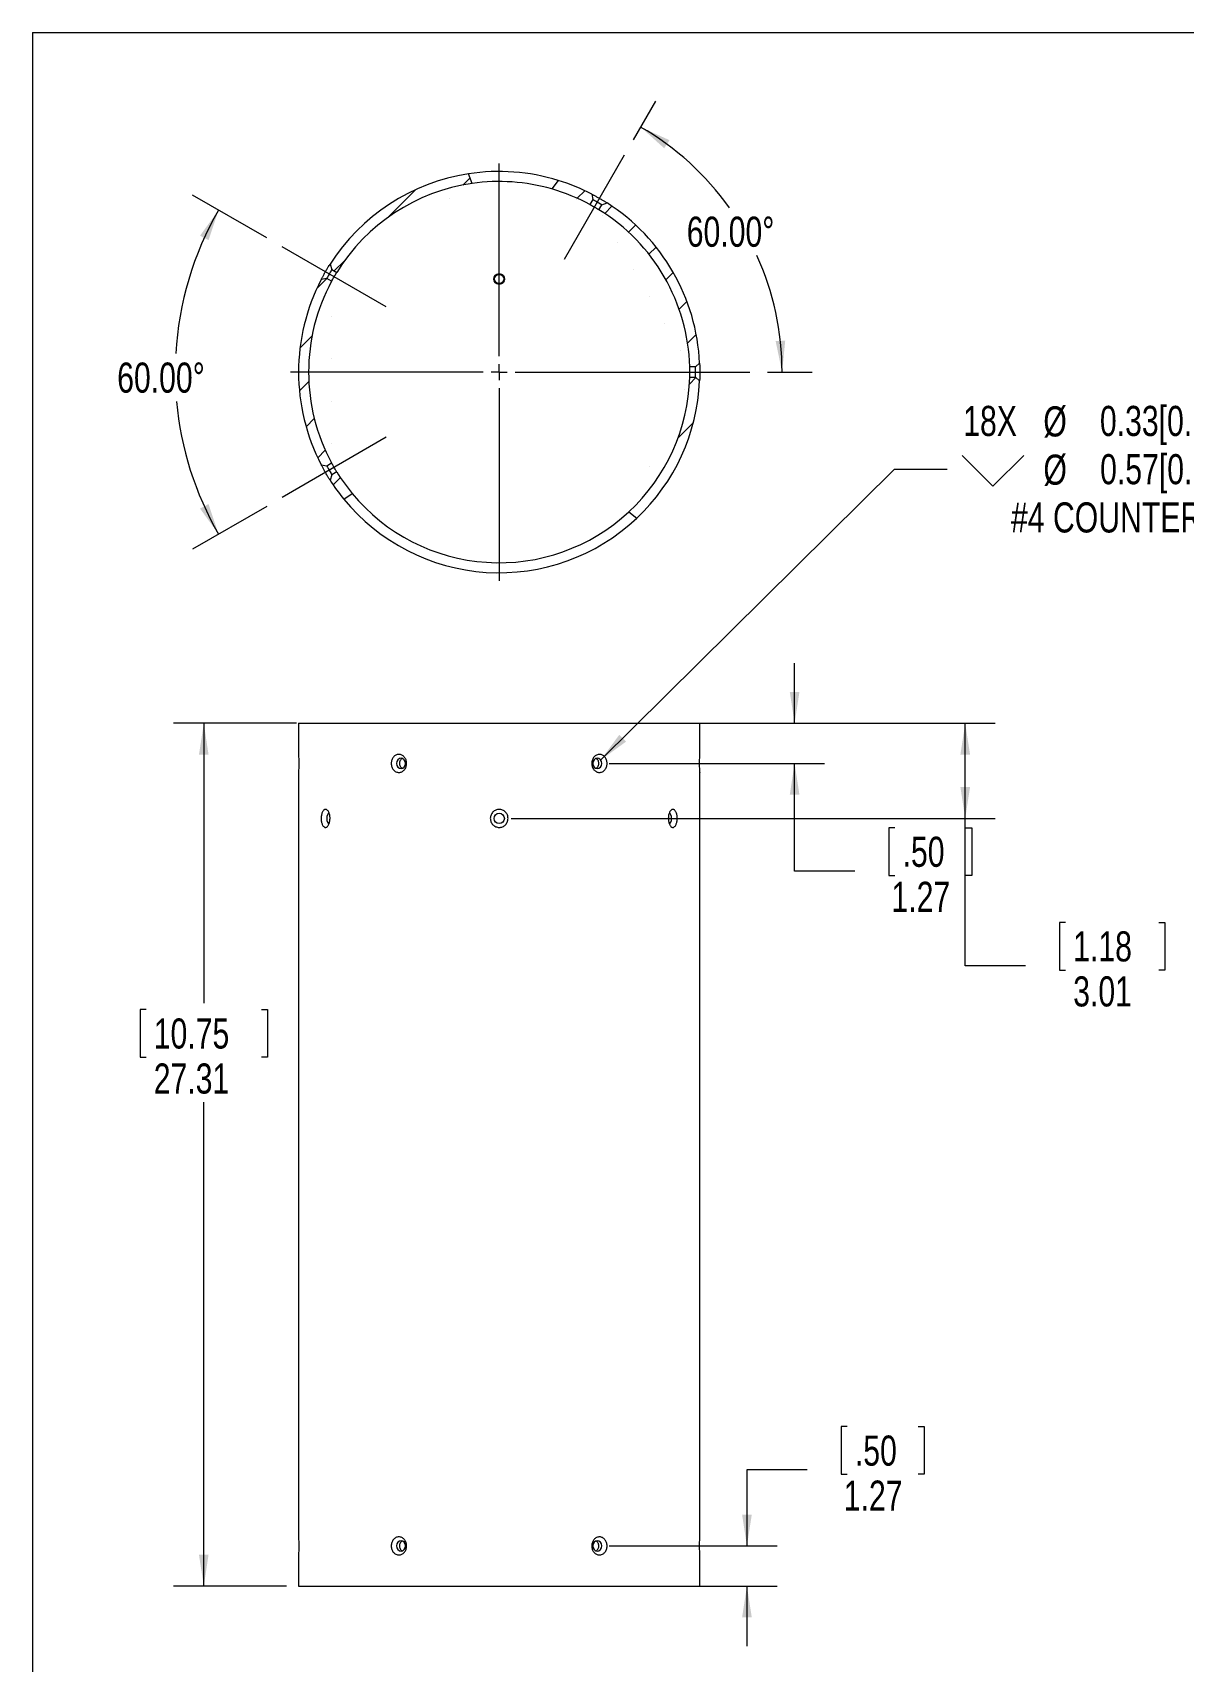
# Model space of a CAD drawing. Header units: millimetres. Extents: x 1 to 20.6, y 0.6 to 27.3.
# Drawn here: x 0.95 to 13.09, y 10.12 to 27.3 of the extents above; entities that cross this region are included whole.
import ezdxf

# ---------------------------------------------------------------- set-up
doc = ezdxf.new("R2010")
doc.units = ezdxf.units.MM
doc.linetypes.add('CENTERX2', pattern=[2.032, 1.27, -0.254, 0.254, -0.254])
doc.styles.add('SLDTEXTSTYLE0', font='TXT', dxfattribs={"width": 0.75})
doc.dimstyles.new('SLDDIMSTYLE0', dxfattribs={"dimtxt": 0.3175, "dimasz": 0.3302, "dimexe": 0, "dimexo": 0.0625, "dimgap": 0.079375, "dimtad": 0, "dimtih": 1, "dimtoh": 1, "dimlfac": 3, "dimrnd": 1e-09, "dimzin": 12, "dimdsep": 46, "dimtxsty": 'SLDTEXTSTYLE0', "dimsah": 1, "dimcen": 0.09, "dimadec": 0, "dimazin": 3, "dimtfac": 1, "dimtofl": 0, "dimtmove": 0, "dimatfit": 3, "dimfxl": 1, "dimfrac": 2, "dimtolj": 1, "dimtzin": 12, "dimarcsym": 0})
doc.dimstyles.new('SLDDIMSTYLE1', dxfattribs={"dimtxt": 0.3175, "dimasz": 0.3302, "dimexe": 0, "dimexo": 0.0625, "dimgap": 0.079375, "dimtad": 0, "dimtih": 1, "dimtoh": 1, "dimlfac": 3, "dimrnd": 1e-09, "dimzin": 12, "dimdsep": 46, "dimtxsty": 'SLDTEXTSTYLE0', "dimsah": 1, "dimcen": 0.09, "dimadec": 0, "dimazin": 3, "dimtfac": 1, "dimtmove": 0, "dimatfit": 0, "dimfxl": 1, "dimfrac": 2, "dimtolj": 1, "dimtzin": 12, "dimarcsym": 0})
doc.dimstyles.new('SLDDIMSTYLE2', dxfattribs={"dimtxt": 0.3175, "dimasz": 0.3302, "dimexe": 0, "dimexo": 0.0625, "dimgap": 0.079375, "dimtad": 0, "dimtih": 1, "dimtoh": 1, "dimlfac": 3, "dimrnd": 1e-09, "dimdsep": 46, "dimtxsty": 'SLDTEXTSTYLE0', "dimsah": 1, "dimcen": 0, "dimadec": 0, "dimazin": 2, "dimtfac": 1, "dimtofl": 0, "dimtmove": 0, "dimatfit": 3, "dimfxl": 1, "dimfrac": 2, "dimtolj": 1, "dimtzin": 12, "dimarcsym": 0})
doc.dimstyles.new('SLDDIMSTYLE3', dxfattribs={"dimtxt": 0.3175, "dimasz": 0.3302, "dimexe": 0, "dimexo": 0.0625, "dimgap": 0.079375, "dimtad": 0, "dimtih": 1, "dimtoh": 1, "dimdec": 4, "dimlfac": 3, "dimzin": 4, "dimdsep": 46, "dimtxsty": 'SLDTEXTSTYLE0', "dimsah": 1, "dimcen": 0.09, "dimazin": 1, "dimtfac": 1, "dimtofl": 0, "dimtmove": 0, "dimatfit": 3, "dimfxl": 1, "dimfrac": 2, "dimtolj": 1, "dimtzin": 12, "dimarcsym": 0})

# ---------------------------------------------------------------- blocks, each defined once
blk = doc.blocks.new('_D')
at = {"color": 7, "linetype": 'Continuous', "lineweight": 0}
for p, q in [((3.737, 20.019), (2.441, 20.019)), ((2.759, 20.019), (2.759, 17.065)), ((2.15, 17), (2.086, 17)), ((2.086, 17), (2.086, 16.496)), ((3.367, 17), (3.431, 17)), ((3.431, 17), (3.431, 16.496)), ((2.086, 16.496), (2.15, 16.496)), ((3.431, 16.496), (3.367, 16.496)), ((2.759, 10.917), (2.759, 16.021)), ((3.632, 10.917), (2.441, 10.917))]:
    blk.add_line(p, q, dxfattribs=at)
for points in [[(2.759, 20.019), (2.708, 19.688), (2.809, 19.688)], [(2.759, 10.917), (2.809, 11.247), (2.708, 11.247)]]:
    blk.add_solid(points, dxfattribs=at)
at = {"color": 7, "linetype": 'Continuous', "lineweight": 0, "char_height": 0.3175, "attachment_point": 1, "style": 'SLDTEXTSTYLE0'}
for s, insert in [('10.75', (2.231, 16.905)), ('27.31', (2.231, 16.43))]:
    blk.add_mtext(s, dxfattribs=dict(at, insert=insert))
blk = doc.blocks.new('_D_1')
at = {"color": 7, "linetype": 'Continuous', "lineweight": 0}
for p, q in [((9.548, 12.6), (9.483, 12.6)), ((9.483, 12.6), (9.483, 12.096)), ((10.295, 12.6), (10.36, 12.6)), ((10.36, 12.6), (10.36, 12.096)), ((9.124, 12.142), (8.489, 12.142)), ((8.489, 12.142), (8.489, 11.34)), ((9.483, 12.096), (9.548, 12.096)), ((10.36, 12.096), (10.295, 12.096)), ((7.037, 11.34), (8.807, 11.34)), ((6.002, 10.917), (8.807, 10.917)), ((8.489, 10.917), (8.489, 10.282))]:
    blk.add_line(p, q, dxfattribs=at)
for points in [[(8.489, 11.34), (8.54, 11.671), (8.438, 11.671)], [(8.489, 10.917), (8.438, 10.587), (8.54, 10.587)]]:
    blk.add_solid(points, dxfattribs=at)
at = {"color": 7, "linetype": 'Continuous', "lineweight": 0, "char_height": 0.3175, "attachment_point": 1, "style": 'SLDTEXTSTYLE0'}
for s, insert in [('.50', (9.628, 12.505)), ('1.27', (9.511, 12.03))]:
    blk.add_mtext(s, dxfattribs=dict(at, insert=insert))
blk = doc.blocks.new('_D_2')
at = {"color": 7, "linetype": 'Continuous', "lineweight": 0}
for p, q in [((8.992, 20.019), (8.992, 20.654)), ((6.002, 20.019), (9.309, 20.019)), ((7.037, 19.595), (9.309, 19.595)), ((8.992, 18.459), (8.992, 19.595)), ((10.05, 18.917), (9.986, 18.917)), ((9.986, 18.917), (9.986, 18.413)), ((10.798, 18.917), (10.863, 18.917)), ((10.863, 18.917), (10.863, 18.413)), ((9.627, 18.459), (8.992, 18.459)), ((9.986, 18.413), (10.05, 18.413)), ((10.863, 18.413), (10.798, 18.413))]:
    blk.add_line(p, q, dxfattribs=at)
for points in [[(8.992, 20.019), (9.043, 20.349), (8.941, 20.349)], [(8.992, 19.595), (8.941, 19.265), (9.043, 19.265)]]:
    blk.add_solid(points, dxfattribs=at)
at = {"color": 7, "linetype": 'Continuous', "lineweight": 0, "char_height": 0.3175, "attachment_point": 1, "style": 'SLDTEXTSTYLE0'}
for s, insert in [('.50', (10.131, 18.822)), ('1.27', (10.014, 18.347))]:
    blk.add_mtext(s, dxfattribs=dict(at, insert=insert))
blk = doc.blocks.new('_D_3')
at = {"color": 7, "linetype": 'Continuous', "lineweight": 0}
for p, q in [((8.119, 20.019), (11.109, 20.019)), ((10.792, 19.016), (10.792, 20.019)), ((6.002, 19.016), (11.109, 19.016)), ((10.792, 17.461), (10.792, 19.016)), ((11.85, 17.918), (11.786, 17.918)), ((11.786, 17.918), (11.786, 17.414)), ((12.833, 17.918), (12.897, 17.918)), ((12.897, 17.918), (12.897, 17.414)), ((11.427, 17.461), (10.792, 17.461)), ((11.786, 17.414), (11.85, 17.414)), ((12.897, 17.414), (12.833, 17.414))]:
    blk.add_line(p, q, dxfattribs=at)
for points in [[(10.792, 20.019), (10.741, 19.688), (10.843, 19.688)], [(10.792, 19.016), (10.843, 19.346), (10.741, 19.346)]]:
    blk.add_solid(points, dxfattribs=at)
at = {"color": 7, "linetype": 'Continuous', "lineweight": 0, "char_height": 0.3175, "attachment_point": 1, "style": 'SLDTEXTSTYLE0'}
for s, insert in [('1.18', (11.931, 17.824)), ('3.01', (11.931, 17.349))]:
    blk.add_mtext(s, dxfattribs=dict(at, insert=insert))
blk = doc.blocks.new('SW_SYMBOL_HOLE_SINK')
at = {"color": 0, "linetype": 'Continuous', "lineweight": 0}
for p, q in [((0, 87.5), (80, 7.5)), ((80, 7.5), (160, 87.5))]:
    blk.add_line(p, q, dxfattribs=at)
blk = doc.blocks.new('_D_4')
at = {"color": 7, "linetype": 'Continuous', "lineweight": 0}
for p, q in [((6.945, 19.63), (10.046, 22.701)), ((10.046, 22.701), (10.601, 22.701))]:
    blk.add_line(p, q, dxfattribs=at)
blk.add_solid([(6.945, 19.63), (7.215, 19.826), (7.143, 19.898)], dxfattribs=at)
at = {"color": 7, "linetype": 'Continuous', "lineweight": 0, "xscale": 0.0040555664, "yscale": 0.0040555664, "zscale": 0.0040555664}
blk.add_blockref('SW_SYMBOL_HOLE_SINK', (10.76, 22.488), dxfattribs=at)
at = {"color": 7, "linetype": 'Continuous', "lineweight": 0, "char_height": 0.3175, "attachment_point": 1, "style": 'SLDTEXTSTYLE0'}
for s, insert in [('18X', (10.771, 23.367)), ('%%c', (11.616, 23.362)), ('0.33[0.13] THRU', (12.213, 23.367)), ('%%c', (11.617, 22.853)), ('0.57[0.23] X 82°', (12.215, 22.858)), ('#4 COUNTERSINK', (11.275, 22.349))]:
    blk.add_mtext(s, dxfattribs=dict(at, insert=insert))
blk = doc.blocks.new('_D_5')
at = {"color": 7, "linetype": 'Continuous', "lineweight": 0}
for p, q in [((7.291, 26.175), (7.527, 26.583)), ((8.707, 23.723), (9.178, 23.723))]:
    blk.add_line(p, q, dxfattribs=at)
for start, end in [(35.5317, 60), (0, 24.3503)]:
    blk.add_arc((5.875, 23.723), 2.985, start, end, dxfattribs=at)
for points in [[(7.368, 26.308), (7.616, 26.085), (7.672, 26.17)], [(8.86, 23.723), (8.893, 24.055), (8.792, 24.05)]]:
    blk.add_solid(points, dxfattribs=at)
at = {"color": 7, "linetype": 'Continuous', "lineweight": 0, "insert": (7.854, 25.363), "char_height": 0.3175, "attachment_point": 1, "style": 'SLDTEXTSTYLE0'}
blk.add_mtext('60.00°', dxfattribs=at)
blk = doc.blocks.new('_D_6')
at = {"color": 7, "linetype": 'Continuous', "lineweight": 0}
for p, q in [((3.423, 25.139), (2.64, 25.591)), ((3.423, 22.307), (2.64, 21.855))]:
    blk.add_line(p, q, dxfattribs=at)
for start, end in [(150, 176.7234), (185.1818, 210)]:
    blk.add_arc((5.875, 23.723), 3.418, start, end, dxfattribs=at)
for points in [[(2.915, 25.432), (2.719, 25.162), (2.809, 25.115)], [(2.915, 22.014), (2.809, 22.331), (2.719, 22.284)]]:
    blk.add_solid(points, dxfattribs=at)
at = {"color": 7, "linetype": 'Continuous', "lineweight": 0, "insert": (1.845, 23.824), "char_height": 0.3175, "attachment_point": 1, "style": 'SLDTEXTSTYLE0'}
blk.add_mtext('60.00°', dxfattribs=at)
blk = doc.blocks.new('SW_CENTERMARKSYMBOL_0')
at = {"color": 0, "linetype": 'Continuous', "lineweight": 0}
for p, q in [((0, 0.169), (0, 2.201)), ((-0.169, 0), (-2.201, 0)), ((0, 0), (-0.085, 0)), ((0, 0), (0, 0.085)), ((0, 0), (0, -0.085)), ((0, 0), (0.085, 0)), ((0.169, 0), (2.201, 0)), ((0, -0.169), (0, -2.201))]:
    blk.add_line(p, q, dxfattribs=at)

msp = doc.modelspace()

# ---------------------------------------------------------------- hatches: boundary and pattern name
at = {"linetype": 'Continuous', "lineweight": 0}
h = msp.add_hatch(dxfattribs=at)
h.set_pattern_fill('ANSI31', scale=0.1, style=0)
edge = h.paths.add_edge_path(flags=0)
edge.add_arc((5.875183, 23.722992), 2.116667, 98.7927617, 147.4694379)
edge.add_line((4.090611, 24.861228), (4.109993, 24.804938))
edge.add_line((4.109993, 24.804938), (4.161586, 24.775151))
edge.add_arc((5.875183, 23.722992), 2.010833, 98.1291178, 148.4498093, ccw=False)
edge.add_spline(control_points=[(5.590842, 25.71362), (5.579005, 25.748452), (5.56595, 25.782218), (5.551627, 25.814783)], knot_values=[0.952888083, 0.952888083, 0.952888083, 0.952888083, 0.962408483, 0.962408483, 0.962408483, 0.962408483], weights=[1, 1, 1, 1], degree=3, periodic=0)
h = msp.add_hatch(dxfattribs=at)
h.set_pattern_fill('ANSI31', scale=0.1, style=0)
edge = h.paths.add_edge_path(flags=0)
edge.add_spline(control_points=[(6.498626, 25.745762), (6.475286, 25.716789), (6.452446, 25.686702), (6.430202, 25.655711)], knot_values=[0.06661306, 0.06661306, 0.06661306, 0.06661306, 0.077133805, 0.077133805, 0.077133805, 0.077133805], weights=[1, 1, 1, 1], degree=3, periodic=0)
edge.add_arc((5.875183, 23.722992), 2.010833, 61.5501907, 73.9775224, ccw=False)
edge.add_line((6.833121, 25.490987), (6.862908, 25.54258))
edge.add_line((6.862908, 25.54258), (6.851549, 25.601019))
edge.add_arc((5.875183, 23.722992), 2.116667, 62.5305621, 72.8700463)
h = msp.add_hatch(dxfattribs=at)
h.set_pattern_fill('ANSI31', scale=0.1, style=0)
edge = h.paths.add_edge_path(flags=0)
edge.add_arc((5.875183, 23.722992), 2.116667, 2.5305621, 57.4694379)
edge.add_line((7.013419, 25.507564), (6.957129, 25.488182))
edge.add_line((6.957129, 25.488182), (6.927342, 25.436588))
edge.add_arc((5.875183, 23.722992), 2.010833, 1.5501907, 58.4498093, ccw=False)
edge.add_line((7.88528, 23.77739), (7.944855, 23.77739))
edge.add_line((7.944855, 23.77739), (7.989785, 23.816448))
h = msp.add_hatch(dxfattribs=at)
h.set_pattern_fill('ANSI31', scale=0.1, style=0)
edge = h.paths.add_edge_path(flags=0)
edge.add_line((3.997155, 22.746626), (4.055595, 22.735266))
edge.add_line((4.055595, 22.735266), (4.107188, 22.765054))
edge.add_arc((5.875183, 23.722992), 2.010833, 151.5501907, 208.4498093, ccw=False)
edge.add_line((4.107188, 24.68093), (4.055595, 24.710718))
edge.add_line((4.055595, 24.710718), (3.997155, 24.699358))
edge.add_arc((5.875183, 23.722992), 2.116667, 152.5305621, 207.4694379)
h = msp.add_hatch(dxfattribs=at)
h.set_pattern_fill('ANSI31', scale=0.1, style=0)
edge = h.paths.add_edge_path(flags=0)
edge.add_line((7.989785, 23.629536), (7.944855, 23.668594))
edge.add_line((7.944855, 23.668594), (7.88528, 23.668594))
edge.add_arc((5.875183, 23.722992), 2.010833, 312.8754021, 358.4498093, ccw=False)
edge.add_spline(control_points=[(7.243366, 22.249383), (7.271055, 22.22619), (7.298756, 22.203744), (7.326401, 22.182134)], knot_values=[0.440784028, 0.440784028, 0.440784028, 0.440784028, 0.450284322, 0.450284322, 0.450284322, 0.450284322], weights=[1, 1, 1, 1], degree=3, periodic=0)
edge.add_arc((5.875183, 23.722992), 2.116667, 313.283974, 357.4694379)
h = msp.add_hatch(dxfattribs=at)
h.set_pattern_fill('ANSI31', scale=0.1, style=0)
edge = h.paths.add_edge_path(flags=0)
edge.add_arc((5.875183, 23.722992), 2.116667, 212.5305621, 219.2598835)
edge.add_spline(control_points=[(4.236283, 22.383483), (4.265881, 22.40291), (4.295209, 22.422832), (4.324211, 22.443173)], knot_values=[0.650097866, 0.650097866, 0.650097866, 0.650097866, 0.65805197, 0.65805197, 0.65805197, 0.65805197], weights=[1, 1, 1, 1], degree=3, periodic=0)
edge.add_arc((5.875183, 23.722992), 2.010833, 211.5501907, 219.5285199, ccw=False)
edge.add_line((4.161586, 22.670833), (4.109993, 22.641046))
edge.add_line((4.109993, 22.641046), (4.090611, 22.584756))

# ---------------------------------------------------------------- linework, layer by layer
at = {"color": 7, "linetype": 'Continuous', "lineweight": 0}
for q in [(20.6375, 27.305), (0.9525, 0.635)]:
    msp.add_line((0.9525, 27.305), q, dxfattribs=at)
at = {"color": 7, "linetype": 'CENTERX2', "lineweight": 0}
for p, q in [((6.562731, 24.913861), (7.227519, 26.065307)), ((4.684313, 24.410541), (3.532868, 25.075328)), ((7.25028, 23.722992), (8.579855, 23.722992)), ((4.684313, 23.035443), (3.532868, 22.370656))]:
    msp.add_line(p, q, dxfattribs=at)
at = {"color": 7, "linetype": 'Continuous', "lineweight": 15}
for p, q in [((5.590842, 25.71362), (5.551627, 25.814783)), ((6.498626, 25.745762), (6.430202, 25.655711)), ((6.862908, 25.54258), (6.833121, 25.490987)), ((6.851549, 25.601019), (6.862908, 25.54258)), ((6.927342, 25.436588), (6.957129, 25.488182)), ((6.957129, 25.488182), (7.013419, 25.507564)), ((4.090611, 24.861228), (4.109993, 24.804938)), ((4.109993, 24.804938), (4.161586, 24.775151)), ((4.055595, 24.710718), (3.997155, 24.699358)), ((4.107188, 24.68093), (4.055595, 24.710718)), ((7.944855, 23.77739), (7.88528, 23.77739)), ((7.989785, 23.816448), (7.944855, 23.77739)), ((7.944855, 23.668594), (7.944855, 23.77739)), ((7.88528, 23.668594), (7.944855, 23.668594)), ((7.944855, 23.668594), (7.989785, 23.629536)), ((3.997155, 22.746626), (4.055595, 22.735266)), ((4.055595, 22.735266), (4.107188, 22.765054)), ((4.109993, 22.641045), (4.090611, 22.584756)), ((4.161586, 22.670833), (4.109993, 22.641045)), ((4.236283, 22.383483), (4.324211, 22.443172)), ((7.243366, 22.249383), (7.326401, 22.182134)), ((3.758516, 20.018695), (3.758516, 19.690555)), ((3.758516, 20.018695), (5.875183, 20.018695)), ((5.875183, 20.018695), (7.991849, 20.018695)), ((7.991849, 19.689655), (7.991849, 20.018695)), ((3.758516, 19.501226), (3.758516, 11.435554)), ((7.991849, 11.434655), (7.991849, 19.501416)), ((3.758516, 11.246226), (3.758516, 10.917028)), ((7.991849, 10.917028), (7.991849, 11.246416)), ((3.758516, 10.917028), (5.875183, 10.917028)), ((5.875183, 10.917028), (7.991849, 10.917028))]:
    msp.add_line(p, q, dxfattribs=at)
at = {"color": 7, "linetype": 'Continuous', "lineweight": 15, "flags": 128}
for points in [[(6.957129, 25.488182), (6.953543, 25.490252), (6.943331, 25.496148), (6.928047, 25.504972), (6.910019, 25.515381), (6.89199, 25.525789), (6.876707, 25.534613), (6.866494, 25.540509), (6.862908, 25.54258)], [(4.109993, 24.804938), (4.107923, 24.801352), (4.102027, 24.79114), (4.093203, 24.775856), (4.082794, 24.757828), (4.072385, 24.7398), (4.063561, 24.724516), (4.057665, 24.714304), (4.055595, 24.710718)], [(4.055595, 22.735266), (4.057665, 22.73168), (4.063561, 22.721468), (4.072385, 22.706184), (4.082794, 22.688156), (4.093203, 22.670128), (4.102027, 22.654844), (4.107923, 22.644632), (4.109993, 22.641045)], [(4.887457, 19.595361), (4.883871, 19.616179), (4.873659, 19.633827), (4.858375, 19.645619), (4.840347, 19.64976), (4.822318, 19.645619), (4.807035, 19.633827), (4.796822, 19.616179), (4.793236, 19.595361), (4.796822, 19.574544), (4.807035, 19.556896), (4.822318, 19.545104), (4.840347, 19.540963), (4.858375, 19.545104), (4.873659, 19.556896), (4.883871, 19.574544), (4.887457, 19.595361)], [(6.957129, 19.595361), (6.953543, 19.616179), (6.943331, 19.633827), (6.928047, 19.645619), (6.910019, 19.64976), (6.89199, 19.645619), (6.876707, 19.633827), (6.866494, 19.616179), (6.862908, 19.595361), (6.866494, 19.574544), (6.876707, 19.556896), (6.89199, 19.545104), (6.910019, 19.540963), (6.928047, 19.545104), (6.943331, 19.556896), (6.953543, 19.574544), (6.957129, 19.595361)], [(4.082794, 19.070006), (4.072385, 19.065865), (4.063561, 19.054073), (4.057665, 19.036425), (4.055595, 19.015607), (4.057665, 18.994791), (4.063561, 18.977142), (4.072385, 18.96535), (4.082794, 18.961209), (4.082794, 18.961209)], [(7.694771, 19.015607), (7.6927, 19.036425), (7.686804, 19.054073), (7.67798, 19.065865), (7.667571, 19.070006)], [(7.667571, 18.961209), (7.67798, 18.96535), (7.686804, 18.977142), (7.6927, 18.994791), (7.694771, 19.015607)], [(4.887457, 11.340361), (4.883871, 11.361179), (4.873659, 11.378827), (4.858375, 11.390619), (4.840347, 11.39476), (4.822318, 11.390619), (4.807035, 11.378827), (4.796822, 11.361179), (4.793236, 11.340361), (4.796822, 11.319544), (4.807035, 11.301896), (4.822318, 11.290104), (4.840347, 11.285963), (4.858375, 11.290104), (4.873659, 11.301896), (4.883871, 11.319544), (4.887457, 11.340361)], [(6.957129, 11.340361), (6.953543, 11.361179), (6.943331, 11.378827), (6.928047, 11.390619), (6.910019, 11.39476), (6.89199, 11.390619), (6.876707, 11.378827), (6.866494, 11.361179), (6.862908, 11.340361), (6.866494, 11.319544), (6.876707, 11.301896), (6.89199, 11.290104), (6.910019, 11.285963), (6.928047, 11.290104), (6.943331, 11.301896), (6.953543, 11.319544), (6.957129, 11.340361)]]:
    msp.add_lwpolyline(points, dxfattribs=at)
at = {"color": 7, "linetype": 'Continuous'}
msp.add_circle((5.875183, 24.705361), 0.052917, dxfattribs=at)
at = {"color": 7, "linetype": 'Continuous', "lineweight": 15}
msp.add_circle((5.875183, 19.015608), 0.054398, dxfattribs=at)
for radius, start, end in [(2.116667, 98.7927617, 147.4694379), (2.116667, 72.8700463, 98.7927617), (2.010833, 98.1291178, 148.4498093), (2.010833, 73.9775224, 98.1291178), (2.010833, 61.5501907, 73.9775224), (2.116667, 62.5305621, 72.8700463), (2.010833, 1.5501907, 58.4498093), (2.116667, 2.5305621, 57.4694379), (2.116667, 152.5305621, 207.4694379), (2.010833, 151.5501907, 208.4498093), (2.010833, 312.8754021, 358.4498093), (2.116667, 313.283974, 357.4694379), (2.116667, 212.5305621, 219.2598835), (2.010833, 211.5501907, 219.5285199), (2.116667, 219.2598835, 313.283974), (2.010833, 219.5285199, 312.8754021)]:
    msp.add_arc((5.875183, 23.722992), radius, start, end, dxfattribs=at)
for points, knots in [([(6.833121, 25.490987), (6.833121, 25.490987), (6.833431, 25.490818), (6.834647, 25.490159), (6.835566, 25.48966), (6.837966, 25.488353), (6.839433, 25.487553), (6.842897, 25.485656), (6.844912, 25.484549), (6.851505, 25.480909), (6.85681, 25.477957), (6.868217, 25.471528), (6.874437, 25.467983), (6.883655, 25.46266), (6.886772, 25.46085), (6.892796, 25.457329), (6.895719, 25.45561), (6.901389, 25.452258), (6.904128, 25.45063), (6.909189, 25.447605), (6.911544, 25.44619), (6.915895, 25.443566), (6.917824, 25.442397), (6.921191, 25.440351), (6.922645, 25.439464), (6.924976, 25.438039), (6.925853, 25.437502), (6.927038, 25.436775), (6.927342, 25.436588), (6.927342, 25.436588)], [0, 0, 0, 0, 0.0625, 0.0625, 0.125, 0.125, 0.1875, 0.1875, 0.25, 0.25, 0.375, 0.375, 0.5, 0.5, 0.5625, 0.5625, 0.625, 0.625, 0.6875, 0.6875, 0.75, 0.75, 0.8125, 0.8125, 0.875, 0.875, 0.9375, 0.9375, 1, 1, 1, 1]), ([(6.851549, 25.601019), (6.851549, 25.601019), (6.852067, 25.60075), (6.85414, 25.599671), (6.855713, 25.59885), (6.859784, 25.596716), (6.862287, 25.595401), (6.868253, 25.592244), (6.871687, 25.590417), (6.879291, 25.586339), (6.88351, 25.584062), (6.892434, 25.579199), (6.897171, 25.576597), (6.907201, 25.571031), (6.912332, 25.568157), (6.922814, 25.562226), (6.928228, 25.559132), (6.938934, 25.552951), (6.944215, 25.54987), (6.954637, 25.543732), (6.959785, 25.540668), (6.974338, 25.531932), (6.983228, 25.526485), (6.994155, 25.51971), (6.997465, 25.517643), (7.003169, 25.514063), (7.005563, 25.512551), (7.009458, 25.510086), (7.010954, 25.509133), (7.012923, 25.50788), (7.013419, 25.507564), (7.013419, 25.507564)], [0, 0, 0, 0, 0.0625, 0.0625, 0.125, 0.125, 0.1875, 0.1875, 0.25, 0.25, 0.3125, 0.3125, 0.375, 0.375, 0.4375, 0.4375, 0.5, 0.5, 0.5625, 0.5625, 0.625, 0.625, 0.75, 0.75, 0.8125, 0.8125, 0.875, 0.875, 0.9375, 0.9375, 1, 1, 1, 1]), ([(3.997155, 24.699358), (3.997155, 24.699358), (3.997428, 24.699882), (3.998516, 24.701972), (3.999322, 24.703517), (4.001454, 24.707586), (4.002801, 24.710147), (4.005943, 24.716083), (4.007739, 24.719461), (4.011805, 24.727043), (4.014079, 24.731256), (4.018922, 24.740146), (4.021514, 24.744864), (4.027064, 24.754868), (4.029949, 24.760019), (4.035874, 24.770493), (4.038954, 24.775884), (4.048262, 24.792007), (4.054544, 24.80266), (4.063304, 24.817253), (4.066156, 24.821959), (4.071445, 24.830618), (4.073911, 24.83462), (4.080748, 24.845648), (4.084376, 24.851403), (4.088097, 24.85728), (4.089029, 24.858745), (4.090288, 24.860722), (4.090611, 24.861228), (4.090611, 24.861228)], [0, 0, 0, 0, 0.0625, 0.0625, 0.125, 0.125, 0.1875, 0.1875, 0.25, 0.25, 0.3125, 0.3125, 0.375, 0.375, 0.4375, 0.4375, 0.5, 0.5, 0.625, 0.625, 0.6875, 0.6875, 0.75, 0.75, 0.875, 0.875, 0.9375, 0.9375, 1, 1, 1, 1]), ([(4.107188, 24.68093), (4.107188, 24.68093), (4.107356, 24.681241), (4.108015, 24.682456), (4.108515, 24.683376), (4.109821, 24.685775), (4.110622, 24.687243), (4.112519, 24.690706), (4.113626, 24.692721), (4.117266, 24.699314), (4.120218, 24.704619), (4.126647, 24.716026), (4.130192, 24.722246), (4.135514, 24.731465), (4.137325, 24.734581), (4.140845, 24.740605), (4.142564, 24.743529), (4.145916, 24.749199), (4.147545, 24.751937), (4.150569, 24.756998), (4.151985, 24.759354), (4.154608, 24.763704), (4.155777, 24.765633), (4.157824, 24.769001), (4.158711, 24.770454), (4.160135, 24.772785), (4.160673, 24.773662), (4.1614, 24.774848), (4.161586, 24.775151), (4.161586, 24.775151)], [0, 0, 0, 0, 0.0625, 0.0625, 0.125, 0.125, 0.1875, 0.1875, 0.25, 0.25, 0.375, 0.375, 0.5, 0.5, 0.5625, 0.5625, 0.625, 0.625, 0.6875, 0.6875, 0.75, 0.75, 0.8125, 0.8125, 0.875, 0.875, 0.9375, 0.9375, 1, 1, 1, 1]), ([(7.88528, 23.668594), (7.88528, 23.668594), (7.88532, 23.670019), (7.885455, 23.675437), (7.885552, 23.679488), (7.885696, 23.687005), (7.885744, 23.689801), (7.885833, 23.695716), (7.885874, 23.698839), (7.885942, 23.705416), (7.885969, 23.708875), (7.886006, 23.715829), (7.886016, 23.719359), (7.886016, 23.730121), (7.885977, 23.737182), (7.885874, 23.747079), (7.885834, 23.750205), (7.885745, 23.756115), (7.885697, 23.758918), (7.885553, 23.766455), (7.885456, 23.770509), (7.88532, 23.775946), (7.88528, 23.77739), (7.88528, 23.77739)], [0, 0, 0, 0, 0.125, 0.125, 0.25, 0.25, 0.3125, 0.3125, 0.375, 0.375, 0.4375, 0.4375, 0.5, 0.5, 0.625, 0.625, 0.6875, 0.6875, 0.75, 0.75, 0.875, 0.875, 1, 1, 1, 1]), ([(7.989785, 23.816448), (7.989785, 23.816448), (7.989895, 23.814053), (7.990176, 23.807177), (7.99029, 23.804301), (7.990538, 23.797555), (7.990673, 23.793695), (7.990945, 23.785015), (7.991079, 23.780302), (7.99133, 23.770141), (7.991447, 23.764636), (7.99164, 23.753301), (7.991717, 23.747438), (7.991822, 23.735313), (7.991849, 23.729093), (7.991849, 23.716805), (7.991822, 23.710641), (7.991716, 23.698462), (7.991639, 23.692592), (7.991446, 23.681273), (7.991329, 23.675773), (7.991078, 23.665614), (7.990943, 23.66092), (7.990673, 23.652298), (7.990537, 23.648403), (7.990291, 23.641709), (7.990178, 23.63886), (7.989988, 23.634209), (7.989913, 23.632474), (7.989812, 23.630137), (7.989785, 23.629536), (7.989785, 23.629536)], [0, 0, 0, 0, 0.125, 0.125, 0.1875, 0.1875, 0.25, 0.25, 0.3125, 0.3125, 0.375, 0.375, 0.4375, 0.4375, 0.5, 0.5, 0.5625, 0.5625, 0.625, 0.625, 0.6875, 0.6875, 0.75, 0.75, 0.8125, 0.8125, 0.875, 0.875, 0.9375, 0.9375, 1, 1, 1, 1]), ([(4.090611, 22.584756), (4.090611, 22.584756), (4.09029, 22.585259), (4.089036, 22.587228), (4.088093, 22.588712), (4.085613, 22.592627), (4.084099, 22.595026), (4.080538, 22.6007), (4.078464, 22.60402), (4.073935, 22.611325), (4.071476, 22.615317), (4.066173, 22.623998), (4.063326, 22.628696), (4.054597, 22.643235), (4.048291, 22.653929), (4.039071, 22.669897), (4.035979, 22.675307), (4.03001, 22.685856), (4.027142, 22.690976), (4.018874, 22.705876), (4.013854, 22.71512), (4.007755, 22.726494), (4.00595, 22.729887), (4.002785, 22.735867), (4.001455, 22.738396), (3.999324, 22.742462), (3.998509, 22.744025), (3.997423, 22.746111), (3.997155, 22.746626), (3.997155, 22.746626)], [0, 0, 0, 0, 0.0625, 0.0625, 0.125, 0.125, 0.1875, 0.1875, 0.25, 0.25, 0.3125, 0.3125, 0.375, 0.375, 0.5, 0.5, 0.5625, 0.5625, 0.625, 0.625, 0.75, 0.75, 0.8125, 0.8125, 0.875, 0.875, 0.9375, 0.9375, 1, 1, 1, 1]), ([(4.161586, 22.670833), (4.161586, 22.670833), (4.161402, 22.671134), (4.160679, 22.672312), (4.160132, 22.673204), (4.158707, 22.675536), (4.157837, 22.676963), (4.155786, 22.680338), (4.154594, 22.682303), (4.150705, 22.688752), (4.147586, 22.693961), (4.140922, 22.705232), (4.137308, 22.711413), (4.131985, 22.720631), (4.130192, 22.723757), (4.126735, 22.729818), (4.125063, 22.732769), (4.121829, 22.738507), (4.120271, 22.741286), (4.117401, 22.746436), (4.116068, 22.748839), (4.113612, 22.753287), (4.112526, 22.755264), (4.110633, 22.75872), (4.109818, 22.760215), (4.108512, 22.762614), (4.108021, 22.763518), (4.107358, 22.764741), (4.107188, 22.765054), (4.107188, 22.765054)], [0, 0, 0, 0, 0.0625, 0.0625, 0.125, 0.125, 0.1875, 0.1875, 0.25, 0.25, 0.375, 0.375, 0.5, 0.5, 0.5625, 0.5625, 0.625, 0.625, 0.6875, 0.6875, 0.75, 0.75, 0.8125, 0.8125, 0.875, 0.875, 0.9375, 0.9375, 1, 1, 1, 1]), ([(3.758518, 19.690555), (3.758518, 19.690574), (3.758441, 19.692327), (3.758713, 19.686176), (3.759276, 19.67184), (3.76001, 19.647844), (3.760539, 19.61813), (3.76064, 19.585368), (3.760252, 19.553566), (3.759535, 19.526343), (3.758861, 19.508048), (3.758491, 19.499532), (3.75855, 19.500908), (3.758564, 19.501226)], [0, 0, 0, 0, 0.001148274, 0.105597527, 0.210016323, 0.31573244, 0.423399997, 0.532797128, 0.643039977, 0.752954461, 0.86143422, 0.967886253, 1, 1, 1, 1]), ([(4.750302, 19.542389), (4.747402, 19.547597), (4.744977, 19.553062), (4.741034, 19.564482), (4.739512, 19.570495), (4.737492, 19.582592), (4.736973, 19.588706), (4.736922, 19.60107), (4.737404, 19.607306), (4.740291, 19.625428), (4.744232, 19.637195), (4.752672, 19.652696), (4.755942, 19.65759), (4.763253, 19.666523), (4.767235, 19.670511), (4.775855, 19.677538), (4.780548, 19.680599), (4.790252, 19.685493), (4.795282, 19.687359), (4.805709, 19.689912), (4.811088, 19.690576), (4.821734, 19.690644), (4.827075, 19.690062), (4.837704, 19.687632), (4.842839, 19.685822), (4.852761, 19.681061), (4.857596, 19.678067), (4.866564, 19.671124), (4.870716, 19.667183), (4.878357, 19.658367), (4.881827, 19.653489), (4.890786, 19.63807), (4.89503, 19.626351), (4.898226, 19.608264), (4.898787, 19.602046), (4.898843, 19.589667), (4.89835, 19.583546), (4.896335, 19.571439), (4.894788, 19.565404), (4.890762, 19.553951), (4.888283, 19.548483), (4.882381, 19.538071), (4.878957, 19.533157), (4.871451, 19.524296), (4.867338, 19.52029), (4.858361, 19.51317), (4.853633, 19.510167), (4.843774, 19.505276), (4.838574, 19.503369), (4.828031, 19.500812), (4.822724, 19.500155), (4.812043, 19.500072), (4.806637, 19.500667), (4.796228, 19.503062), (4.791168, 19.504854), (4.781337, 19.509653), (4.77667, 19.512618), (4.767983, 19.519521), (4.763901, 19.523512), (4.7565, 19.532362), (4.753201, 19.53718), (4.750302, 19.542389)], [0, 0, 0, 0, 0.03125, 0.03125, 0.0625, 0.0625, 0.09375, 0.09375, 0.125, 0.125, 0.1875, 0.1875, 0.21875, 0.21875, 0.25, 0.25, 0.28125, 0.28125, 0.3125, 0.3125, 0.34375, 0.34375, 0.375, 0.375, 0.40625, 0.40625, 0.4375, 0.4375, 0.46875, 0.46875, 0.5, 0.5, 0.5625, 0.5625, 0.59375, 0.59375, 0.625, 0.625, 0.65625, 0.65625, 0.6875, 0.6875, 0.71875, 0.71875, 0.75, 0.75, 0.78125, 0.78125, 0.8125, 0.8125, 0.84375, 0.84375, 0.875, 0.875, 0.90625, 0.90625, 0.9375, 0.9375, 0.96875, 0.96875, 1, 1, 1, 1]), ([(4.85485, 19.646182), (4.85294, 19.64563), (4.845912, 19.643596), (4.8359, 19.634126), (4.826681, 19.619194), (4.822402, 19.601183), (4.823403, 19.58267), (4.829561, 19.565372), (4.840383, 19.55217), (4.849572, 19.544768), (4.854879, 19.543809), (4.854987, 19.543789)], [0, 0, 0, 0, 0.050435456, 0.18567011, 0.320946101, 0.456216957, 0.591454513, 0.726664712, 0.861914285, 0.997195413, 1, 1, 1, 1]), ([(6.880643, 19.522814), (6.876498, 19.526897), (6.872762, 19.531382), (6.866081, 19.54112), (6.863118, 19.54643), (6.858212, 19.557449), (6.856242, 19.56318), (6.853272, 19.575087), (6.852291, 19.581248), (6.850943, 19.599629), (6.852159, 19.612213), (6.856984, 19.629823), (6.85911, 19.635579), (6.864296, 19.6465), (6.867317, 19.651608), (6.874198, 19.66113), (6.878107, 19.66558), (6.886485, 19.673409), (6.890967, 19.676826), (6.900522, 19.682648), (6.90559, 19.685029), (6.915866, 19.68854), (6.921128, 19.689706), (6.931908, 19.690804), (6.937242, 19.690717), (6.947795, 19.68932), (6.953072, 19.687985), (6.963168, 19.684146), (6.967988, 19.681662), (6.97718, 19.675574), (6.98155, 19.671951), (6.993428, 19.659865), (7.000005, 19.649863), (7.007032, 19.633392), (7.008947, 19.627565), (7.011779, 19.615651), (7.012699, 19.609601), (7.013567, 19.59732), (7.013503, 19.591039), (7.012383, 19.578792), (7.011339, 19.572772), (7.008263, 19.560944), (7.006228, 19.555174), (7.001319, 19.54434), (6.998431, 19.539213), (6.991737, 19.529569), (6.988034, 19.525204), (6.979955, 19.517391), (6.975525, 19.513908), (6.96618, 19.508076), (6.961307, 19.505736), (6.951158, 19.502203), (6.945836, 19.501016), (6.935234, 19.499926), (6.929907, 19.499996), (6.919199, 19.501395), (6.9139, 19.502724), (6.903697, 19.506531), (6.898712, 19.509037), (6.889233, 19.515159), (6.884788, 19.518731), (6.880643, 19.522814)], [0, 0, 0, 0, 0.03125, 0.03125, 0.0625, 0.0625, 0.09375, 0.09375, 0.125, 0.125, 0.1875, 0.1875, 0.21875, 0.21875, 0.25, 0.25, 0.28125, 0.28125, 0.3125, 0.3125, 0.34375, 0.34375, 0.375, 0.375, 0.40625, 0.40625, 0.4375, 0.4375, 0.46875, 0.46875, 0.5, 0.5, 0.5625, 0.5625, 0.59375, 0.59375, 0.625, 0.625, 0.65625, 0.65625, 0.6875, 0.6875, 0.71875, 0.71875, 0.75, 0.75, 0.78125, 0.78125, 0.8125, 0.8125, 0.84375, 0.84375, 0.875, 0.875, 0.90625, 0.90625, 0.9375, 0.9375, 0.96875, 0.96875, 1, 1, 1, 1]), ([(6.895178, 19.543916), (6.895653, 19.544009), (6.90132, 19.545112), (6.910751, 19.552814), (6.921262, 19.566332), (6.9266, 19.581619), (6.927135, 19.591535), (6.927342, 19.595361)], [0, 0, 0, 0, 0.024601185, 0.293368651, 0.562216324, 0.831109781, 1, 1, 1, 1]), ([(6.927342, 19.595361), (6.926833, 19.601488), (6.925816, 19.613742), (6.917758, 19.629852), (6.907389, 19.641486), (6.898991, 19.644844), (6.895594, 19.646203)], [0, 0, 0, 0, 0.271754202, 0.543507442, 0.815319292, 1, 1, 1, 1]), ([(7.991793, 19.501416), (7.991802, 19.501216), (7.991825, 19.500653), (7.991378, 19.511191), (7.990689, 19.530889), (7.990028, 19.558329), (7.989709, 19.590123), (7.98988, 19.622865), (7.990479, 19.65267), (7.991216, 19.675399), (7.991774, 19.688899), (7.991798, 19.689428), (7.991808, 19.689655)], [0, 0, 0, 0, 0.057509512, 0.161800931, 0.266831912, 0.373621825, 0.482348807, 0.592386115, 0.702648774, 0.811953682, 0.919408737, 1, 1, 1, 1]), ([(4.01257, 18.943061), (4.010332, 18.947143), (4.008333, 18.951628), (4.004778, 18.961366), (4.003213, 18.966676), (4.000633, 18.977695), (3.999602, 18.983427), (3.998051, 18.995333), (3.997541, 19.001494), (3.99684, 19.019875), (3.997469, 19.032459), (3.99999, 19.050069), (4.001103, 19.055826), (4.003835, 19.066746), (4.005433, 19.071854), (4.009101, 19.081376), (4.011197, 19.085826), (4.015729, 19.093655), (4.018172, 19.097072), (4.02343, 19.102894), (4.026244, 19.105276), (4.032009, 19.108786), (4.034988, 19.109953), (4.041158, 19.111051), (4.044242, 19.110963), (4.050404, 19.109567), (4.053517, 19.108232), (4.059528, 19.104393), (4.062427, 19.101908), (4.068, 19.09582), (4.070674, 19.092198), (4.077992, 19.080111), (4.082117, 19.070109), (4.086551, 19.053639), (4.087766, 19.047812), (4.089565, 19.035897), (4.090152, 19.029847), (4.090706, 19.017566), (4.090664, 19.011285), (4.089951, 18.999038), (4.089285, 18.993018), (4.087332, 18.98119), (4.086042, 18.97542), (4.082949, 18.964587), (4.081135, 18.95946), (4.076961, 18.949816), (4.074665, 18.945451), (4.069697, 18.937638), (4.066992, 18.934154), (4.061338, 18.928322), (4.058415, 18.925982), (4.052385, 18.922449), (4.049253, 18.921262), (4.043079, 18.920172), (4.040006, 18.920243), (4.033894, 18.921641), (4.0309, 18.922971), (4.025191, 18.926777), (4.022429, 18.929283), (4.017225, 18.935405), (4.014807, 18.938978), (4.01257, 18.943061)], [0, 0, 0, 0, 0.03125, 0.03125, 0.0625, 0.0625, 0.09375, 0.09375, 0.125, 0.125, 0.1875, 0.1875, 0.21875, 0.21875, 0.25, 0.25, 0.28125, 0.28125, 0.3125, 0.3125, 0.34375, 0.34375, 0.375, 0.375, 0.40625, 0.40625, 0.4375, 0.4375, 0.46875, 0.46875, 0.5, 0.5, 0.5625, 0.5625, 0.59375, 0.59375, 0.625, 0.625, 0.65625, 0.65625, 0.6875, 0.6875, 0.71875, 0.71875, 0.75, 0.75, 0.78125, 0.78125, 0.8125, 0.8125, 0.84375, 0.84375, 0.875, 0.875, 0.90625, 0.90625, 0.9375, 0.9375, 0.96875, 0.96875, 1, 1, 1, 1]), ([(5.808436, 18.948945), (5.804117, 18.953437), (5.800302, 18.958285), (5.793642, 18.968664), (5.79078, 18.974251), (5.786242, 18.985718), (5.784536, 18.991623), (5.782252, 19.003777), (5.781694, 19.010012), (5.781799, 19.028455), (5.784268, 19.040871), (5.791243, 19.057928), (5.794141, 19.063446), (5.80095, 19.073802), (5.80481, 19.078584), (5.813429, 19.087364), (5.818247, 19.091394), (5.828445, 19.098323), (5.83384, 19.101258), (5.845235, 19.106051), (5.851227, 19.107887), (5.863283, 19.110289), (5.869417, 19.110888), (5.881885, 19.110825), (5.888009, 19.110164), (5.900048, 19.107637), (5.906026, 19.105738), (5.917366, 19.100831), (5.922737, 19.097839), (5.932884, 19.09079), (5.937651, 19.086718), (5.950443, 19.073419), (5.957274, 19.062763), (5.964082, 19.045622), (5.965823, 19.039618), (5.968112, 19.027453), (5.968665, 19.021331), (5.96861, 19.009009), (5.967981, 19.002759), (5.965581, 18.990675), (5.963819, 18.984789), (5.959148, 18.973333), (5.956236, 18.967797), (5.949495, 18.957524), (5.945642, 18.952724), (5.936922, 18.943832), (5.932187, 18.939877), (5.922034, 18.93296), (5.916547, 18.929967), (5.905135, 18.925165), (5.899261, 18.923361), (5.887177, 18.920937), (5.880918, 18.92033), (5.868602, 18.920387), (5.862485, 18.92103), (5.850334, 18.92357), (5.844403, 18.925457), (5.833114, 18.930328), (5.827668, 18.93335), (5.817466, 18.940434), (5.812755, 18.944452), (5.808436, 18.948945)], [0, 0, 0, 0, 0.03125, 0.03125, 0.0625, 0.0625, 0.09375, 0.09375, 0.125, 0.125, 0.1875, 0.1875, 0.21875, 0.21875, 0.25, 0.25, 0.28125, 0.28125, 0.3125, 0.3125, 0.34375, 0.34375, 0.375, 0.375, 0.40625, 0.40625, 0.4375, 0.4375, 0.46875, 0.46875, 0.5, 0.5, 0.5625, 0.5625, 0.59375, 0.59375, 0.625, 0.625, 0.65625, 0.65625, 0.6875, 0.6875, 0.71875, 0.71875, 0.75, 0.75, 0.78125, 0.78125, 0.8125, 0.8125, 0.84375, 0.84375, 0.875, 0.875, 0.90625, 0.90625, 0.9375, 0.9375, 0.96875, 0.96875, 1, 1, 1, 1]), ([(7.737796, 18.943061), (7.735558, 18.938978), (7.73315, 18.935422), (7.727988, 18.929339), (7.725204, 18.9268), (7.719479, 18.922977), (7.716527, 18.921663), (7.710433, 18.920251), (7.707307, 18.920172), (7.698061, 18.921794), (7.691852, 18.925418), (7.683418, 18.934103), (7.680698, 18.937594), (7.675705, 18.945439), (7.673418, 18.949792), (7.66927, 18.959359), (7.667423, 18.964568), (7.664325, 18.97541), (7.663052, 18.981092), (7.661081, 18.992999), (7.660415, 18.999038), (7.659702, 19.01126), (7.659658, 19.017509), (7.660212, 19.029845), (7.660801, 19.035892), (7.662589, 19.047749), (7.663806, 19.053605), (7.666766, 19.064608), (7.668511, 19.069803), (7.672528, 19.079572), (7.6748, 19.084117), (7.682107, 19.096194), (7.68783, 19.102463), (7.696794, 19.108202), (7.6999, 19.109547), (7.7061, 19.110963), (7.709176, 19.111047), (7.715281, 19.109979), (7.718323, 19.108802), (7.724097, 19.105295), (7.726863, 19.102964), (7.732157, 19.097123), (7.734622, 19.093675), (7.739145, 19.085871), (7.741233, 19.081451), (7.744927, 19.071875), (7.746524, 19.066762), (7.749245, 19.055901), (7.750369, 19.050106), (7.752055, 19.038339), (7.752633, 19.032318), (7.753256, 19.020001), (7.753292, 19.013762), (7.752592, 18.995389), (7.751019, 18.983198), (7.747165, 18.966725), (7.745611, 18.961437), (7.742039, 18.95164), (7.740033, 18.947144), (7.737796, 18.943061)], [0, 0, 0, 0, 0.03125, 0.03125, 0.0625, 0.0625, 0.09375, 0.09375, 0.125, 0.125, 0.1875, 0.1875, 0.21875, 0.21875, 0.25, 0.25, 0.28125, 0.28125, 0.3125, 0.3125, 0.34375, 0.34375, 0.375, 0.375, 0.40625, 0.40625, 0.4375, 0.4375, 0.46875, 0.46875, 0.5, 0.5, 0.5625, 0.5625, 0.59375, 0.59375, 0.625, 0.625, 0.65625, 0.65625, 0.6875, 0.6875, 0.71875, 0.71875, 0.75, 0.75, 0.78125, 0.78125, 0.8125, 0.8125, 0.84375, 0.84375, 0.875, 0.875, 0.9375, 0.9375, 0.96875, 0.96875, 1, 1, 1, 1]), ([(3.758518, 11.435554), (3.758518, 11.435573), (3.758441, 11.437321), (3.758713, 11.431177), (3.759276, 11.416839), (3.76001, 11.392845), (3.760539, 11.363129), (3.76064, 11.330368), (3.760252, 11.298566), (3.759535, 11.271343), (3.758861, 11.253048), (3.758491, 11.244532), (3.75855, 11.245907), (3.758564, 11.246226)], [0, 0, 0, 0, 0.001148169, 0.105597507, 0.210015193, 0.315731221, 0.423400687, 0.532798622, 0.643040324, 0.752953843, 0.861434037, 0.967886309, 1, 1, 1, 1]), ([(4.750302, 11.287389), (4.747402, 11.292597), (4.744977, 11.298062), (4.741034, 11.309482), (4.739512, 11.315495), (4.737492, 11.327592), (4.736973, 11.333706), (4.736922, 11.34607), (4.737404, 11.352306), (4.740291, 11.370428), (4.744232, 11.382195), (4.752672, 11.397696), (4.755942, 11.40259), (4.763253, 11.411523), (4.767235, 11.415511), (4.775855, 11.422538), (4.780548, 11.425599), (4.790252, 11.430493), (4.795282, 11.432359), (4.805709, 11.434912), (4.811088, 11.435576), (4.821734, 11.435644), (4.827075, 11.435062), (4.837704, 11.432632), (4.842839, 11.430822), (4.852761, 11.426061), (4.857596, 11.423067), (4.866564, 11.416124), (4.870716, 11.412183), (4.878357, 11.403367), (4.881827, 11.398489), (4.890786, 11.38307), (4.89503, 11.371351), (4.898226, 11.353264), (4.898787, 11.347046), (4.898843, 11.334667), (4.89835, 11.328546), (4.896335, 11.316439), (4.894788, 11.310404), (4.890762, 11.298951), (4.888283, 11.293483), (4.882381, 11.283071), (4.878957, 11.278157), (4.871451, 11.269296), (4.867338, 11.26529), (4.858361, 11.25817), (4.853633, 11.255167), (4.843774, 11.250276), (4.838574, 11.248369), (4.828031, 11.245812), (4.822724, 11.245155), (4.812043, 11.245072), (4.806637, 11.245667), (4.796228, 11.248062), (4.791168, 11.249854), (4.781337, 11.254653), (4.77667, 11.257618), (4.767983, 11.264521), (4.763901, 11.268512), (4.7565, 11.277362), (4.753201, 11.28218), (4.750302, 11.287389)], [0, 0, 0, 0, 0.03125, 0.03125, 0.0625, 0.0625, 0.09375, 0.09375, 0.125, 0.125, 0.1875, 0.1875, 0.21875, 0.21875, 0.25, 0.25, 0.28125, 0.28125, 0.3125, 0.3125, 0.34375, 0.34375, 0.375, 0.375, 0.40625, 0.40625, 0.4375, 0.4375, 0.46875, 0.46875, 0.5, 0.5, 0.5625, 0.5625, 0.59375, 0.59375, 0.625, 0.625, 0.65625, 0.65625, 0.6875, 0.6875, 0.71875, 0.71875, 0.75, 0.75, 0.78125, 0.78125, 0.8125, 0.8125, 0.84375, 0.84375, 0.875, 0.875, 0.90625, 0.90625, 0.9375, 0.9375, 0.96875, 0.96875, 1, 1, 1, 1]), ([(4.85485, 11.391182), (4.85294, 11.390629), (4.845912, 11.388596), (4.8359, 11.379126), (4.826681, 11.364194), (4.822403, 11.346183), (4.823403, 11.32767), (4.829561, 11.310372), (4.840383, 11.297169), (4.849572, 11.28977), (4.854879, 11.288808), (4.854987, 11.288789)], [0, 0, 0, 0, 0.050435992, 0.185667889, 0.32094337, 0.456219148, 0.59145194, 0.726665369, 0.861912955, 0.99719523, 1, 1, 1, 1]), ([(6.880643, 11.267814), (6.876498, 11.271897), (6.872762, 11.276382), (6.866081, 11.28612), (6.863118, 11.29143), (6.858212, 11.302449), (6.856242, 11.30818), (6.853272, 11.320087), (6.852291, 11.326248), (6.850943, 11.344629), (6.852159, 11.357213), (6.856984, 11.374823), (6.85911, 11.380579), (6.864296, 11.3915), (6.867317, 11.396608), (6.874198, 11.40613), (6.878107, 11.41058), (6.886485, 11.418409), (6.890967, 11.421826), (6.900522, 11.427648), (6.90559, 11.430029), (6.915866, 11.43354), (6.921128, 11.434706), (6.931908, 11.435804), (6.937242, 11.435717), (6.947795, 11.43432), (6.953072, 11.432985), (6.963168, 11.429146), (6.967988, 11.426662), (6.97718, 11.420574), (6.98155, 11.416951), (6.993428, 11.404865), (7.000005, 11.394863), (7.007032, 11.378392), (7.008947, 11.372565), (7.011779, 11.360651), (7.012699, 11.354601), (7.013567, 11.34232), (7.013503, 11.336039), (7.012383, 11.323792), (7.011339, 11.317772), (7.008263, 11.305944), (7.006228, 11.300174), (7.001319, 11.28934), (6.998431, 11.284213), (6.991737, 11.274569), (6.988034, 11.270204), (6.979955, 11.262391), (6.975525, 11.258908), (6.96618, 11.253076), (6.961307, 11.250736), (6.951158, 11.247203), (6.945836, 11.246016), (6.935234, 11.244926), (6.929907, 11.244996), (6.919199, 11.246395), (6.9139, 11.247724), (6.903697, 11.251531), (6.898712, 11.254037), (6.889233, 11.260159), (6.884788, 11.263731), (6.880643, 11.267814)], [0, 0, 0, 0, 0.03125, 0.03125, 0.0625, 0.0625, 0.09375, 0.09375, 0.125, 0.125, 0.1875, 0.1875, 0.21875, 0.21875, 0.25, 0.25, 0.28125, 0.28125, 0.3125, 0.3125, 0.34375, 0.34375, 0.375, 0.375, 0.40625, 0.40625, 0.4375, 0.4375, 0.46875, 0.46875, 0.5, 0.5, 0.5625, 0.5625, 0.59375, 0.59375, 0.625, 0.625, 0.65625, 0.65625, 0.6875, 0.6875, 0.71875, 0.71875, 0.75, 0.75, 0.78125, 0.78125, 0.8125, 0.8125, 0.84375, 0.84375, 0.875, 0.875, 0.90625, 0.90625, 0.9375, 0.9375, 0.96875, 0.96875, 1, 1, 1, 1]), ([(6.927342, 11.340361), (6.926833, 11.346488), (6.925816, 11.358743), (6.917758, 11.374852), (6.907389, 11.386486), (6.898991, 11.389844), (6.895594, 11.391203)], [0, 0, 0, 0, 0.27175283, 0.543502935, 0.81531569, 1, 1, 1, 1]), ([(7.991793, 11.246416), (7.991802, 11.246216), (7.991825, 11.245652), (7.991378, 11.256191), (7.990689, 11.275888), (7.990028, 11.30333), (7.989709, 11.335123), (7.98988, 11.367865), (7.990479, 11.39767), (7.991216, 11.420399), (7.991774, 11.433899), (7.991798, 11.434428), (7.991808, 11.434655)], [0, 0, 0, 0, 0.057509442, 0.161801426, 0.266831618, 0.373623087, 0.482350013, 0.592387053, 0.70264956, 0.811954338, 0.919408541, 1, 1, 1, 1]), ([(6.895178, 11.288917), (6.895653, 11.289009), (6.901321, 11.290109), (6.910751, 11.297815), (6.921262, 11.311332), (6.9266, 11.32662), (6.927135, 11.336536), (6.927342, 11.340361)], [0, 0, 0, 0, 0.024599118, 0.293366696, 0.562220013, 0.831110107, 1, 1, 1, 1])]:
    msp.add_open_spline(points, degree=3, knots=knots, dxfattribs=at)

# ---------------------------------------------------------------- block references
at = {"color": 7, "linetype": 'Continuous', "lineweight": 0}
msp.add_blockref('SW_CENTERMARKSYMBOL_0', (5.875183, 23.722992), dxfattribs=at)

# ---------------------------------------------------------------- dimensions: what is measured, and where the dimension line sits
for base, line1, line2, picture, middle in [((8.793319, 24.352592), ((7.227519, 26.065307), (6.562731, 24.913861)), ((8.579855, 23.722992), (7.25028, 23.722992)), '_D_5', (8.466118, 25.205885)), ((2.600461, 24.701612), ((3.532868, 25.075328), (4.684313, 24.410541)), ((3.532868, 22.370656), (4.684313, 23.035443)), '_D_6', (2.457832, 23.666325))]:
    dim = msp.add_angular_dim_2l(base=base, line1=line1, line2=line2, dimstyle='SLDDIMSTYLE3', dxfattribs=at)
    dim.commit()
    dim.dimension.update_dxf_attribs({"geometry": picture, "text_midpoint": middle, "dimtype": 162})
dim = msp.add_radius_dim(center=(6.910019, 19.595361), mpoint=(6.944616, 19.629628), text='18X %%c<> THRU\\P{\\fGDT;w}%%c 0.57[0.23] X 82°\\P#4 COUNTERSINK', dimstyle='SLDDIMSTYLE2', override={"dimpost": '<>'}, dxfattribs=at)
dim.commit()
dim.dimension.update_dxf_attribs({"geometry": '_D_4', "text_midpoint": (13.02177, 22.701016), "dimtype": 164})
for base, p1, p2, dimstyle, picture, middle in [((8.991849, 20.018695), (6.910019, 19.595361), (5.875183, 20.018695), 'SLDDIMSTYLE1', '_D_2', (8.991849, 18.459394)), ((2.758516, 10.917028), (3.864349, 20.018695), (3.758516, 10.917028), 'SLDDIMSTYLE0', '_D', (2.758516, 16.542914)), ((10.791849, 20.018695), (5.875183, 19.015608), (7.991849, 20.018695), 'SLDDIMSTYLE0', '_D_3', (10.791849, 17.461061)), ((8.489104, 10.917028), (6.910019, 11.340361), (5.875183, 10.917028), 'SLDDIMSTYLE1', '_D_1', (8.489104, 12.142353))]:
    dim = msp.add_linear_dim(base=base, p1=p1, p2=p2, angle=90, dimstyle=dimstyle, dxfattribs=at)
    dim.commit()
    dim.dimension.update_dxf_attribs({"geometry": picture, "text_midpoint": middle, "dimtype": 160})

doc.saveas('drawing.dxf')
